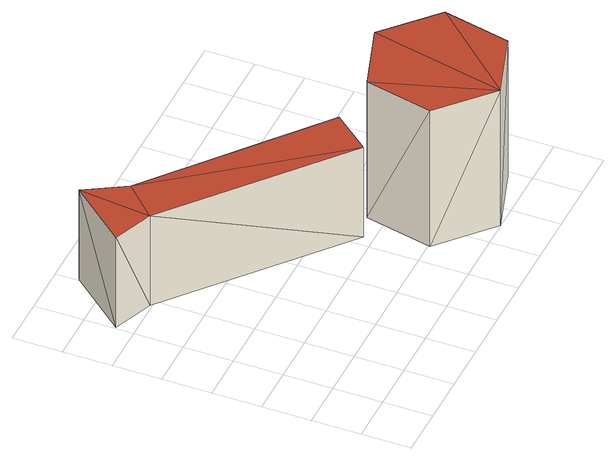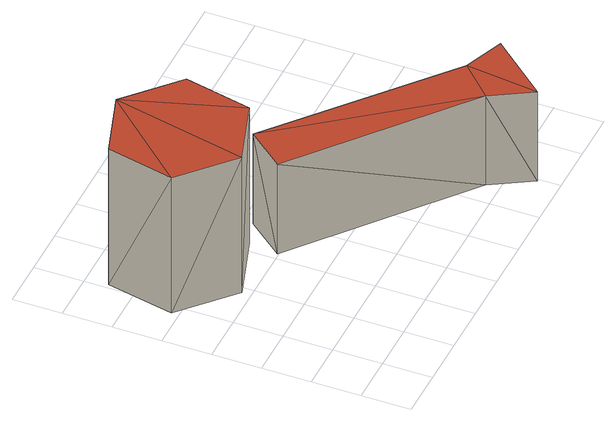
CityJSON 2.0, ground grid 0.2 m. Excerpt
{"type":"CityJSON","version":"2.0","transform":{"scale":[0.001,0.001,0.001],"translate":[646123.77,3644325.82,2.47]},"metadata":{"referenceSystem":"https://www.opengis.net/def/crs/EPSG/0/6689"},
"CityObjects":{
"otherconstruction1":{"type":"OtherConstruction","attributes":{"class":"09","function":"0902"},"geometry":[{"type":"MultiSurface","lod":"3","boundaries":[[[0,1,2]],[[2,3,0]],[[1,4,2]],[[1,5,4]],[[6,7,8]],[[9,8,7]],[[10,6,8]],[[11,6,10]],[[3,9,7]],[[7,0,3]],[[5,11,10]],[[10,4,5]],[[11,5,1]],[[1,6,11]],[[6,1,0]],[[0,7,6]],[[9,3,2]],[[2,8,9]],[[4,10,8]],[[8,2,4]]],"semantics":{"surfaces":[{"type":"GroundSurface"},{"type":"RoofSurface"},{"type":"WallSurface"}],"values":[0,0,0,0,1,1,1,1,2,2,2,2,2,2,2,2,2,2,2,2]}}]},
"otherconstruction2":{"type":"OtherConstruction","attributes":{"class":"09","function":"0902"},"geometry":[{"type":"MultiSurface","lod":"3","boundaries":[[[12,13,14]],[[15,14,13]],[[16,13,12]],[[17,13,16]],[[18,19,20]],[[20,21,18]],[[18,22,19]],[[18,23,22]],[[22,16,19]],[[12,19,16]],[[18,13,23]],[[17,23,13]],[[23,17,22]],[[16,22,17]],[[14,20,12]],[[19,12,20]],[[15,21,14]],[[20,14,21]],[[21,15,18]],[[13,18,15]]],"semantics":{"surfaces":[{"type":"GroundSurface"},{"type":"RoofSurface"},{"type":"WallSurface"}],"values":[0,0,0,0,1,1,1,1,2,2,2,2,2,2,2,2,2,2,2,2]}}]}
},
"vertices":[
[848,442,9],[175,1010,9],[307,1143,9],[973,593,9],[210,1310,9],[9,1075,9],[175,1010,438],[848,442,438],[307,1143,438],[973,593,438],[210,1310,438],[9,1075,438],
[1229,562,9],[1107,3,9],[956,475,9],[895,195,9],[1440,369,9],[1379,90,9],[1107,3,658],[1229,562,658],[956,475,658],[895,195,658],[1440,369,658],[1379,90,658]
]}
